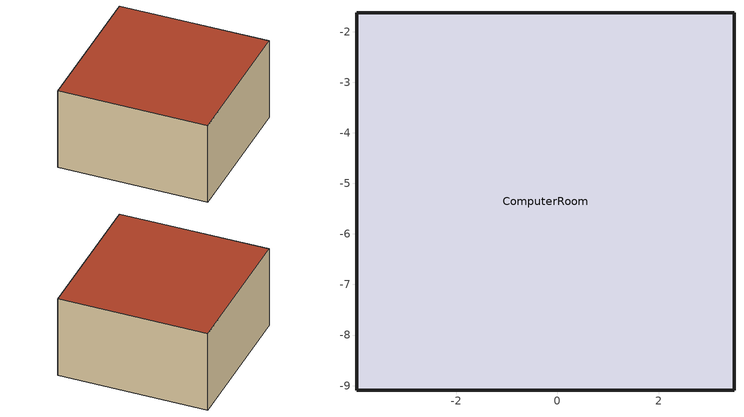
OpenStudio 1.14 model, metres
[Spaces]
ComputerRoom
 floor adiabatic: 3.49,-1.63 3.49,-9.09 -3.97,-9.09 -3.97,-1.63 z0
 wall outside: 3.49,-1.63 -3.97,-1.63 -3.97,-9.09 3.49,-9.09 3.49,-1.63 z0:4.27
 roof outside: 3.49,-9.09 3.49,-1.63 -3.97,-1.63 -3.97,-9.09 z4.27
[Site]
DataCenter: Latitude {deg}=37.62; Longitude {deg}=-122.4; Time Zone {hr}=-8; Elevation {m}=6; Terrain=Suburbs
[Building]
Building: North Axis {deg}=0
[ClimateZones]
Climate Zone Institution Name 1=ASHRAE; Climate Zone Document Name 1=ANSI/ASHRAE Standard 169; Climate Zone Document Year 1=2006; Climate Zone Institution Name 2=CEC; Climate Zone Document Name 2=California Climate Zone Descriptions; Climate Zone Document Year 2=1995
[Space]
ComputerRoom
